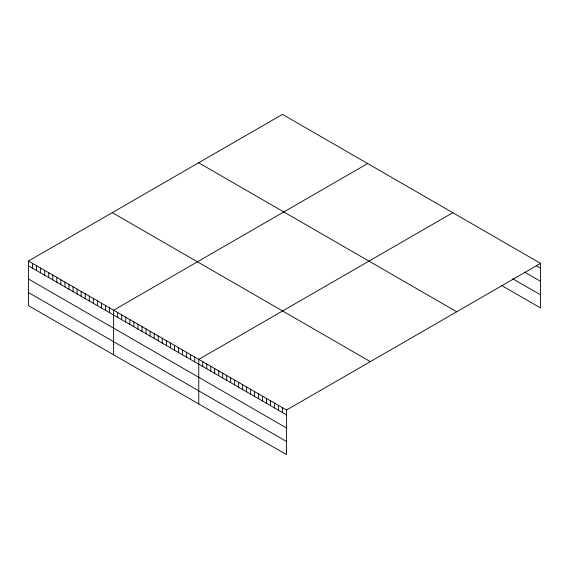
<?xml version="1.0" encoding="UTF-8"?>
<svg xmlns="http://www.w3.org/2000/svg" width="569" height="569" viewBox="0 0 569 569"><rect width="100%" height="100%" fill="white"/><g stroke="black" fill="none" stroke-linecap="round" stroke-linejoin="round"><path stroke-width="0.85" d="M28.45 261.036L286.52 410.036L286.52 454.624L28.45 305.631L28.45 261.036L282.48 114.376L540.55 263.369L540.55 307.964L501.332 285.318M367.645 163.545L113.615 310.205L113.615 354.8M452.803 212.714L198.773 359.373L198.773 403.969M286.52 410.036L540.55 263.369M536.56 265.894L540.55 268.191M524.597 272.11L540.55 281.321M512.633 278.718L540.55 294.842M198.652 162.777L456.722 311.769M112.278 212.642L370.348 361.635M28.45 265.858L286.52 414.858M28.45 278.988L286.52 427.98M28.45 292.509L286.52 441.501M282.53 407.731L282.53 412.553M278.547 405.427L278.547 410.249M274.557 403.122L274.557 407.952M270.567 400.825L270.567 405.647M266.577 398.52L266.577 403.343M262.594 396.216L262.594 401.038M258.603 393.912L258.603 398.741M254.613 391.614L254.613 396.437M250.623 389.31L250.623 394.132M246.64 387.005L246.64 391.828M242.65 384.701L242.65 389.53M238.66 382.404L238.66 387.226M234.67 380.099L234.67 384.921M230.687 377.795L230.687 382.617M226.697 375.49L226.697 380.32M222.707 373.193L222.707 378.015M218.716 370.888L218.716 375.711M214.726 368.584L214.726 373.406M210.743 366.28L210.743 371.109M206.753 363.982L206.753 368.804M202.763 361.678L202.763 366.5M194.719 357.033L194.719 361.856M190.665 354.693L190.665 359.516M186.611 352.353L186.611 357.176M182.557 350.006L182.557 354.836M178.502 347.666L178.502 352.488M174.441 345.326L174.441 350.148M170.387 342.986L170.387 347.808M166.333 340.646L166.333 345.468M162.279 338.299L162.279 343.128M158.225 335.959L158.225 340.781M154.171 333.619L154.171 338.441M150.109 331.279L150.109 336.101M146.055 328.939L146.055 333.761M142.001 326.599L142.001 331.421M137.947 324.252L137.947 329.074M133.893 321.912L133.893 326.734M129.832 319.572L129.832 324.394M125.777 317.232L125.777 322.054M121.723 314.892L121.723 319.714M117.669 312.545L117.669 317.374M109.561 307.865L109.561 312.687M105.5 305.525L105.5 310.347M101.446 303.185L101.446 308.007M97.391 300.837L97.391 305.667M93.337 298.497L93.337 303.32M89.283 296.157L89.283 300.98M85.222 293.817L85.222 298.64M81.168 291.477L81.168 296.3M77.114 289.137L77.114 293.96M73.06 286.79L73.06 291.613M69.005 284.45L69.005 289.272M64.951 282.11L64.951 286.932M60.89 279.77L60.89 284.592M56.836 277.43L56.836 282.252M52.782 275.083L52.782 279.905M48.728 272.743L48.728 277.565M44.674 270.403L44.674 275.225M40.619 268.063L40.619 272.885M36.558 265.723L36.558 270.545M32.504 263.376L32.504 268.205"/></g></svg>
